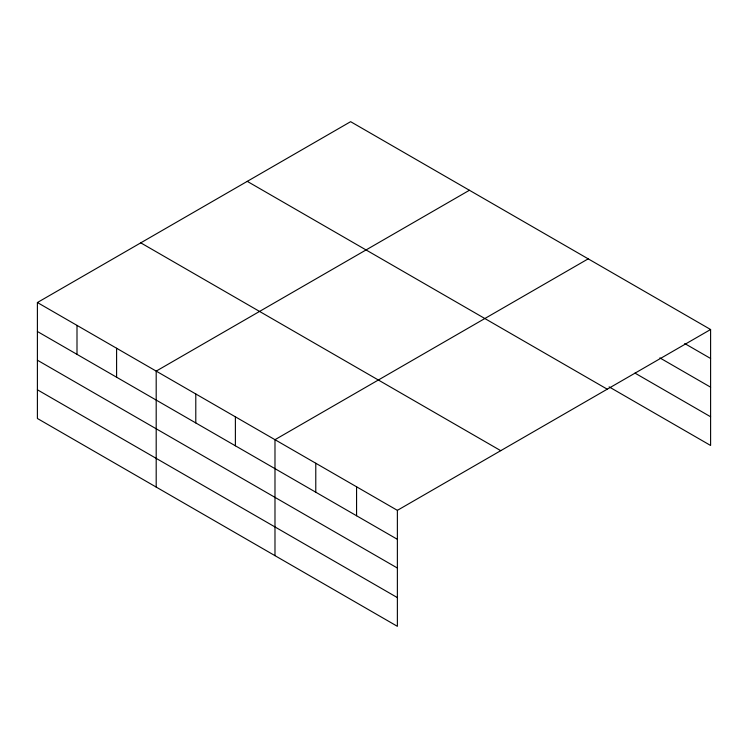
<?xml version="1.0" encoding="UTF-8"?>
<svg xmlns="http://www.w3.org/2000/svg" width="748" height="748" viewBox="0 0 748 748"><rect width="100%" height="100%" fill="white"/><g stroke="black" fill="none" stroke-linecap="round" stroke-linejoin="round"><path stroke-width="1.12" d="M37.4 302.529L397.375 510.351L397.375 626.319L37.4 418.487L37.4 302.529L350.625 121.681L710.6 329.513L710.6 445.471L609.106 386.875M469.417 190.263L156.192 371.111L156.192 487.07M588.209 258.845L274.984 439.693L274.984 555.652M397.375 510.351L710.6 329.513M684.729 343.538L710.6 358.479M659.858 357.89L710.6 387.184M634.977 373.102L710.6 416.767M247.261 181.362L607.236 389.184M140.764 242.848L500.739 450.67M37.4 331.495L397.375 539.317M37.4 360.199L397.375 568.031M37.4 389.783L397.375 597.605M356.572 486.798L356.572 515.765M315.778 463.246L315.778 492.212M235.386 416.832L235.386 445.799M195.789 393.972L195.789 422.938M116.595 348.25L116.595 377.216M76.997 325.389L76.997 354.356"/></g></svg>
